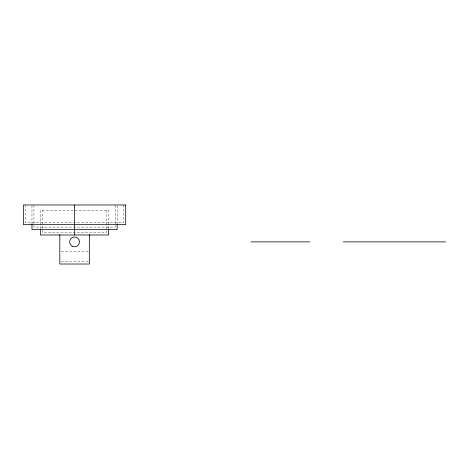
<?xml version="1.0" encoding="UTF-8"?>
<svg xmlns="http://www.w3.org/2000/svg" width="469" height="469" viewBox="0 0 469 469"><rect width="100%" height="100%" fill="white"/><g stroke="black" fill="none" stroke-linecap="round" stroke-linejoin="round"><path stroke-width="0.35" stroke-dasharray="2.35 1.76" d="M61.257 251.718L89.333 251.718M61.257 261.555L89.333 261.555M123.728 204.982L123.728 222.693L25.42 222.693L25.42 204.982M117.174 205.709L117.174 223.795M115.21 204.982L115.21 227.119L33.938 227.119L33.938 204.982M108.656 228.479L108.656 210.393L40.492 210.393L40.492 228.479M106.686 210.393L106.686 232.53L42.456 232.53L42.456 210.393M31.968 205.709L31.968 223.795"/><path stroke-width="0.7" d="M250.88 241.881L309.909 241.881M343.302 241.881L445.55 241.881M117.174 224.516L117.174 229.581L31.968 229.581L31.968 224.516M108.656 229.927L108.656 234.992L40.492 234.992L40.492 229.927M89.333 234.5L89.333 264.018L59.815 264.018L59.815 234.5M74.571 204.982L74.571 229.581M74.571 229.927L74.571 234.992M125.698 204.982L23.45 204.982L23.45 224.663L125.698 224.663L125.698 204.982M72.115 246.137A4.919 4.919 0 0 0 79.49 241.881A4.919 4.919 0 0 0 72.115 237.619A4.919 4.919 0 0 0 72.115 246.137"/></g></svg>
